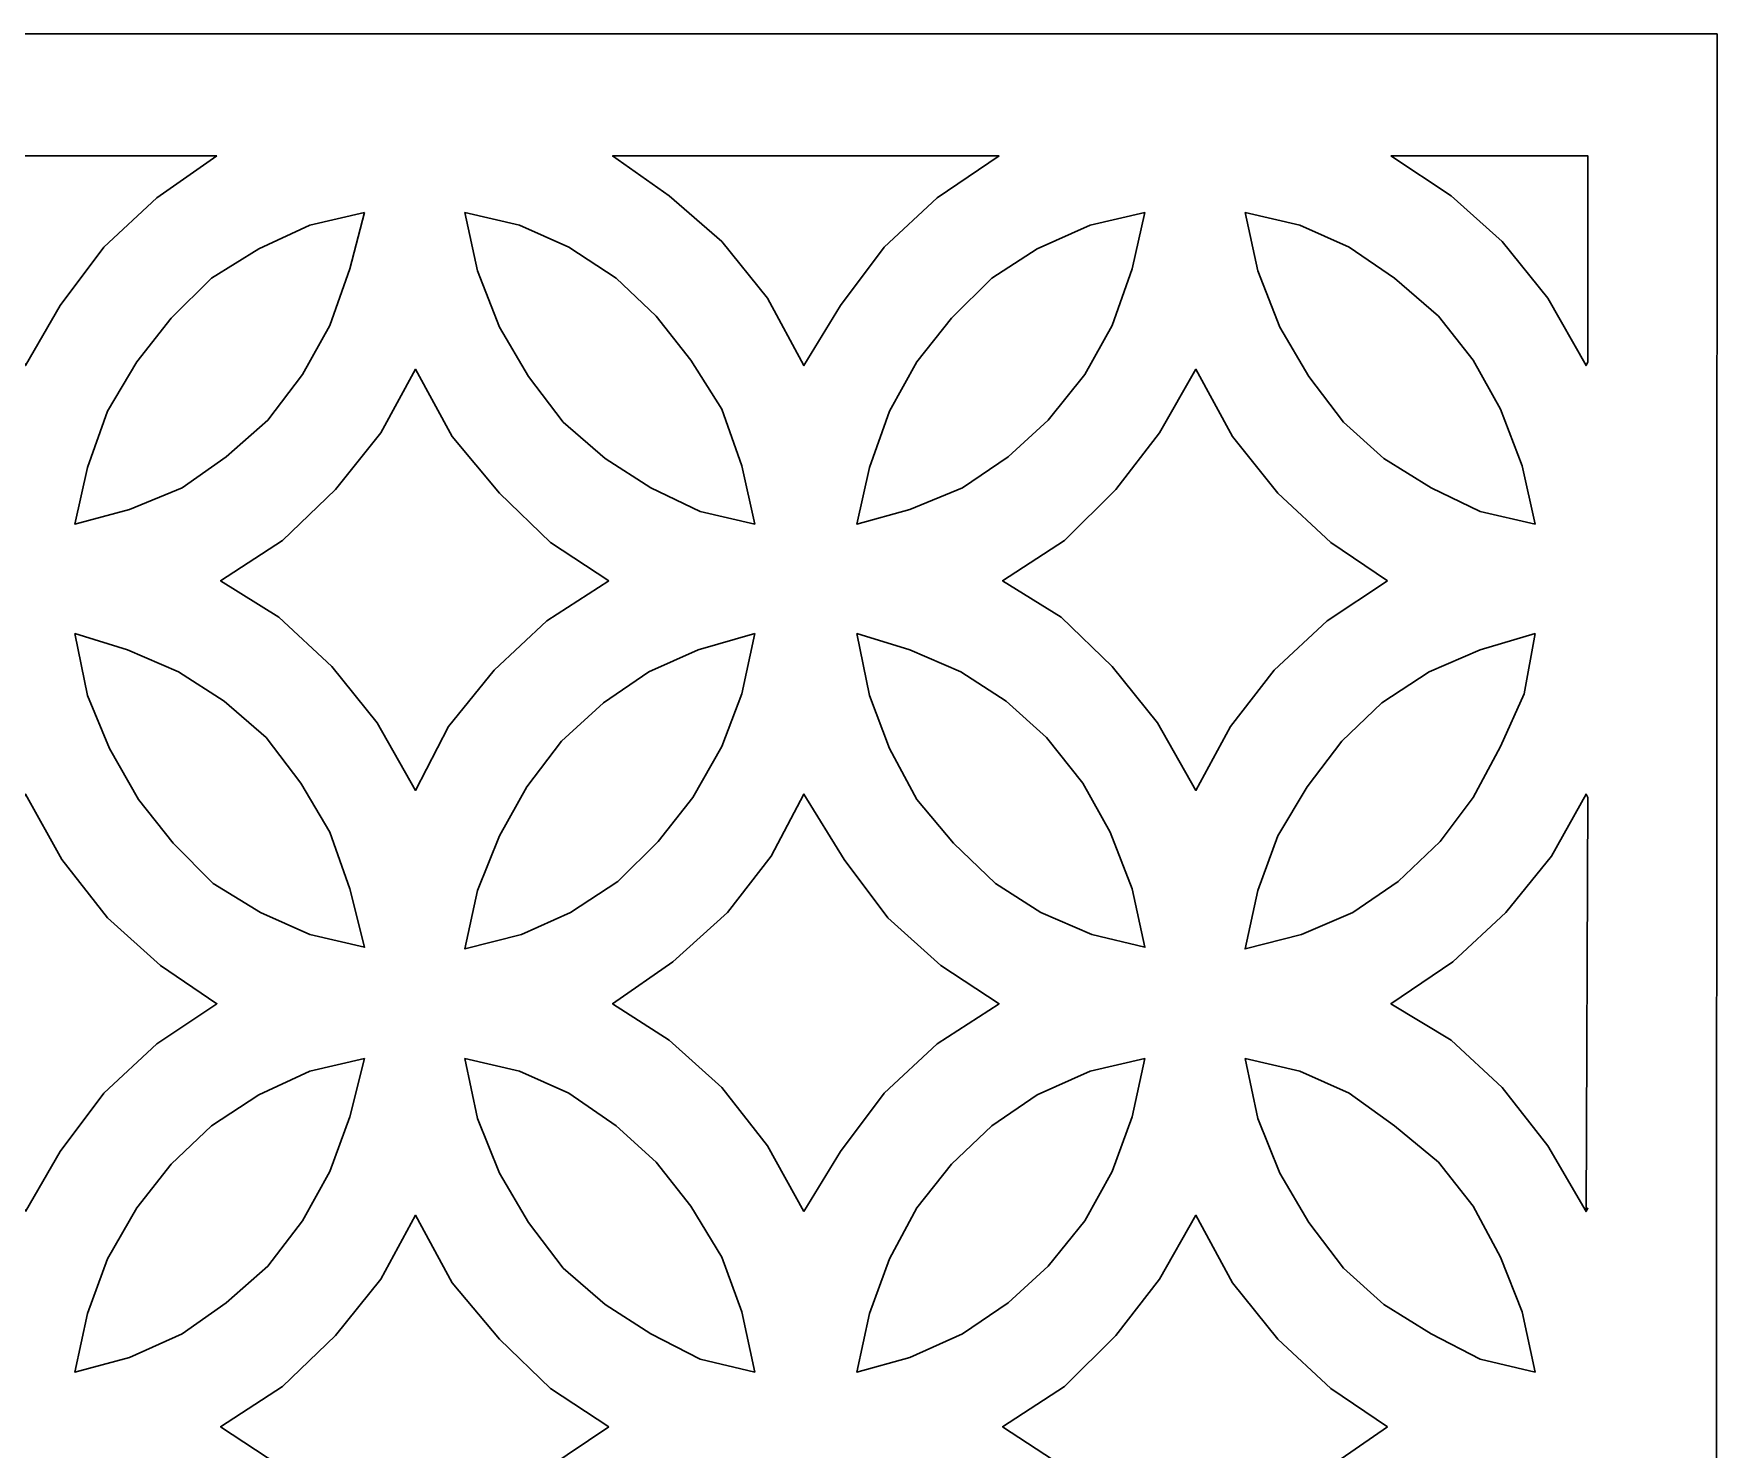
# Model space of a CAD drawing. Header units: centimetres. Extents: x -27 to -19.59, y -7.34 to -0.28.
# Drawn here: x -23.292 to -19.586, y -3.393 to -0.277 of the extents above; entities that cross this region are included whole.
import ezdxf

# ---------------------------------------------------------------- set-up
doc = ezdxf.new("R2010")
doc.units = ezdxf.units.CM
doc.header["$MEASUREMENT"] = 0
doc.layers.add('layer 1', color=7, linetype='Continuous')

msp = doc.modelspace()

# ---------------------------------------------------------------- linework, layer by layer
at = {"layer": 'layer 1', "color": 250, "lineweight": 30}
for points, knots in [([(-19.58969, -7.3408), (-19.58969, -7.3408), (-26.99913, -7.3408), (-26.99913, -7.3408), (-26.99913, -7.3408), (-26.99913, -7.3408), (-26.99913, -0.27655), (-26.99913, -0.27655), (-26.99913, -0.27655), (-26.99913, -0.27655), (-19.58568, -0.27655), (-19.58568, -0.27655)], [0, 0, 0, 0, 0.25, 0.25, 0.25, 0.25, 0.5, 0.5, 0.5, 0.5, 1, 1, 1, 1]), ([(-22.88902, -0.54547), (-22.88902, -0.54547), (-23.02147, -0.63779), (-23.02147, -0.63779), (-23.02147, -0.63779), (-23.02147, -0.63779), (-23.13787, -0.74616), (-23.13787, -0.74616), (-23.13787, -0.74616), (-23.13787, -0.74616), (-23.2342, -0.8746), (-23.2342, -0.8746), (-23.2342, -0.8746), (-23.2342, -0.8746), (-23.31046, -1.00706), (-23.31046, -1.00706), (-23.31046, -1.00706), (-23.31046, -1.00706), (-23.39475, -0.85855), (-23.39475, -0.85855), (-23.39475, -0.85855), (-23.39475, -0.85855), (-23.4951, -0.73412), (-23.4951, -0.73412), (-23.4951, -0.73412), (-23.4951, -0.73412), (-23.6115, -0.63378), (-23.6115, -0.63378), (-23.6115, -0.63378), (-23.6115, -0.63378), (-23.73592, -0.54547), (-23.73592, -0.54547), (-23.73592, -0.54547), (-23.73592, -0.54547), (-22.88902, -0.54547), (-22.88902, -0.54547)], [0, 0, 0, 0, 0.1, 0.1, 0.1, 0.1, 0.2, 0.2, 0.2, 0.2, 0.3, 0.3, 0.3, 0.3, 0.4, 0.4, 0.4, 0.4, 0.5, 0.5, 0.5, 0.5, 0.6, 0.6, 0.6, 0.6, 0.7, 0.7, 0.7, 0.7, 0.8, 0.8, 0.8, 0.8, 1, 1, 1, 1]), ([(-21.16711, -0.54547), (-21.16711, -0.54547), (-21.30358, -0.63779), (-21.30358, -0.63779), (-21.30358, -0.63779), (-21.30358, -0.63779), (-21.41998, -0.74616), (-21.41998, -0.74616), (-21.41998, -0.74616), (-21.41998, -0.74616), (-21.51631, -0.8746), (-21.51631, -0.8746), (-21.51631, -0.8746), (-21.51631, -0.8746), (-21.59658, -1.00706), (-21.59658, -1.00706), (-21.59658, -1.00706), (-21.59658, -1.00706), (-21.67686, -0.85855), (-21.67686, -0.85855), (-21.67686, -0.85855), (-21.67686, -0.85855), (-21.7772, -0.73412), (-21.7772, -0.73412), (-21.7772, -0.73412), (-21.7772, -0.73412), (-21.8936, -0.63378), (-21.8936, -0.63378), (-21.8936, -0.63378), (-21.8936, -0.63378), (-22.01803, -0.54547), (-22.01803, -0.54547), (-22.01803, -0.54547), (-22.01803, -0.54547), (-21.16711, -0.54547), (-21.16711, -0.54547)], [0, 0, 0, 0, 0.1, 0.1, 0.1, 0.1, 0.2, 0.2, 0.2, 0.2, 0.3, 0.3, 0.3, 0.3, 0.4, 0.4, 0.4, 0.4, 0.5, 0.5, 0.5, 0.5, 0.6, 0.6, 0.6, 0.6, 0.7, 0.7, 0.7, 0.7, 0.8, 0.8, 0.8, 0.8, 1, 1, 1, 1]), ([(-20.30414, -0.54547), (-20.30414, -0.54547), (-19.87066, -0.54547), (-19.87066, -0.54547), (-19.87066, -0.54547), (-19.87066, -0.54547), (-19.87066, -0.99903), (-19.87066, -0.99903), (-19.87066, -0.99903), (-19.87066, -0.99903), (-19.87467, -1.00706), (-19.87467, -1.00706), (-19.87467, -1.00706), (-19.87467, -1.00706), (-19.95896, -0.85855), (-19.95896, -0.85855), (-19.95896, -0.85855), (-19.95896, -0.85855), (-20.05931, -0.73412), (-20.05931, -0.73412), (-20.05931, -0.73412), (-20.05931, -0.73412), (-20.17169, -0.63378), (-20.17169, -0.63378), (-20.17169, -0.63378), (-20.17169, -0.63378), (-20.30414, -0.54547), (-20.30414, -0.54547)], [0, 0, 0, 0, 0.125, 0.125, 0.125, 0.125, 0.25, 0.25, 0.25, 0.25, 0.375, 0.375, 0.375, 0.375, 0.5, 0.5, 0.5, 0.5, 0.625, 0.625, 0.625, 0.625, 0.75, 0.75, 0.75, 0.75, 1, 1, 1, 1]), ([(-22.5639, -0.6699), (-22.5639, -0.6699), (-22.68432, -0.698), (-22.68432, -0.698), (-22.68432, -0.698), (-22.68432, -0.698), (-22.7967, -0.75018), (-22.7967, -0.75018), (-22.7967, -0.75018), (-22.7967, -0.75018), (-22.90106, -0.8144), (-22.90106, -0.8144), (-22.90106, -0.8144), (-22.90106, -0.8144), (-22.98936, -0.9027), (-22.98936, -0.9027), (-22.98936, -0.9027), (-22.98936, -0.9027), (-23.06563, -0.99903), (-23.06563, -0.99903), (-23.06563, -0.99903), (-23.06563, -0.99903), (-23.12984, -1.1074), (-23.12984, -1.1074), (-23.12984, -1.1074), (-23.12984, -1.1074), (-23.174, -1.23183), (-23.174, -1.23183), (-23.174, -1.23183), (-23.174, -1.23183), (-23.20209, -1.35626), (-23.20209, -1.35626), (-23.20209, -1.35626), (-23.20209, -1.35626), (-23.08168, -1.32415), (-23.08168, -1.32415), (-23.08168, -1.32415), (-23.08168, -1.32415), (-22.96528, -1.27598), (-22.96528, -1.27598), (-22.96528, -1.27598), (-22.96528, -1.27598), (-22.86895, -1.20775), (-22.86895, -1.20775), (-22.86895, -1.20775), (-22.86895, -1.20775), (-22.77663, -1.12747), (-22.77663, -1.12747), (-22.77663, -1.12747), (-22.77663, -1.12747), (-22.70037, -1.02713), (-22.70037, -1.02713), (-22.70037, -1.02713), (-22.70037, -1.02713), (-22.64016, -0.91876), (-22.64016, -0.91876), (-22.64016, -0.91876), (-22.64016, -0.91876), (-22.59601, -0.79433), (-22.59601, -0.79433), (-22.59601, -0.79433), (-22.59601, -0.79433), (-22.5639, -0.6699), (-22.5639, -0.6699)], [0, 0, 0, 0, 0.0588235, 0.0588235, 0.0588235, 0.0588235, 0.1176471, 0.1176471, 0.1176471, 0.1176471, 0.1764706, 0.1764706, 0.1764706, 0.1764706, 0.2352941, 0.2352941, 0.2352941, 0.2352941, 0.2941176, 0.2941176, 0.2941176, 0.2941176, 0.3529412, 0.3529412, 0.3529412, 0.3529412, 0.4117647, 0.4117647, 0.4117647, 0.4117647, 0.4705882, 0.4705882, 0.4705882, 0.4705882, 0.5294118, 0.5294118, 0.5294118, 0.5294118, 0.5882353, 0.5882353, 0.5882353, 0.5882353, 0.6470588, 0.6470588, 0.6470588, 0.6470588, 0.7058824, 0.7058824, 0.7058824, 0.7058824, 0.7647059, 0.7647059, 0.7647059, 0.7647059, 0.8235294, 0.8235294, 0.8235294, 0.8235294, 0.8823529, 0.8823529, 0.8823529, 0.8823529, 1, 1, 1, 1]), ([(-22.34315, -0.6699), (-22.34315, -0.6699), (-22.31505, -0.79834), (-22.31505, -0.79834), (-22.31505, -0.79834), (-22.31505, -0.79834), (-22.26688, -0.92277), (-22.26688, -0.92277), (-22.26688, -0.92277), (-22.26688, -0.92277), (-22.20266, -1.03114), (-22.20266, -1.03114), (-22.20266, -1.03114), (-22.20266, -1.03114), (-22.1264, -1.13149), (-22.1264, -1.13149), (-22.1264, -1.13149), (-22.1264, -1.13149), (-22.03408, -1.21176), (-22.03408, -1.21176), (-22.03408, -1.21176), (-22.03408, -1.21176), (-21.93374, -1.27598), (-21.93374, -1.27598), (-21.93374, -1.27598), (-21.93374, -1.27598), (-21.82537, -1.32816), (-21.82537, -1.32816), (-21.82537, -1.32816), (-21.82537, -1.32816), (-21.70495, -1.35626), (-21.70495, -1.35626), (-21.70495, -1.35626), (-21.70495, -1.35626), (-21.73305, -1.22782), (-21.73305, -1.22782), (-21.73305, -1.22782), (-21.73305, -1.22782), (-21.7772, -1.10339), (-21.7772, -1.10339), (-21.7772, -1.10339), (-21.7772, -1.10339), (-21.84544, -0.99502), (-21.84544, -0.99502), (-21.84544, -0.99502), (-21.84544, -0.99502), (-21.9217, -0.89869), (-21.9217, -0.89869), (-21.9217, -0.89869), (-21.9217, -0.89869), (-22.01, -0.8144), (-22.01, -0.8144), (-22.01, -0.8144), (-22.01, -0.8144), (-22.11436, -0.74616), (-22.11436, -0.74616), (-22.11436, -0.74616), (-22.11436, -0.74616), (-22.22273, -0.698), (-22.22273, -0.698), (-22.22273, -0.698), (-22.22273, -0.698), (-22.34315, -0.6699), (-22.34315, -0.6699)], [0, 0, 0, 0, 0.0588235, 0.0588235, 0.0588235, 0.0588235, 0.1176471, 0.1176471, 0.1176471, 0.1176471, 0.1764706, 0.1764706, 0.1764706, 0.1764706, 0.2352941, 0.2352941, 0.2352941, 0.2352941, 0.2941176, 0.2941176, 0.2941176, 0.2941176, 0.3529412, 0.3529412, 0.3529412, 0.3529412, 0.4117647, 0.4117647, 0.4117647, 0.4117647, 0.4705882, 0.4705882, 0.4705882, 0.4705882, 0.5294118, 0.5294118, 0.5294118, 0.5294118, 0.5882353, 0.5882353, 0.5882353, 0.5882353, 0.6470588, 0.6470588, 0.6470588, 0.6470588, 0.7058824, 0.7058824, 0.7058824, 0.7058824, 0.7647059, 0.7647059, 0.7647059, 0.7647059, 0.8235294, 0.8235294, 0.8235294, 0.8235294, 0.8823529, 0.8823529, 0.8823529, 0.8823529, 1, 1, 1, 1]), ([(-20.846, -0.6699), (-20.846, -0.6699), (-20.96642, -0.698), (-20.96642, -0.698), (-20.96642, -0.698), (-20.96642, -0.698), (-21.08282, -0.75018), (-21.08282, -0.75018), (-21.08282, -0.75018), (-21.08282, -0.75018), (-21.18316, -0.8144), (-21.18316, -0.8144), (-21.18316, -0.8144), (-21.18316, -0.8144), (-21.27147, -0.9027), (-21.27147, -0.9027), (-21.27147, -0.9027), (-21.27147, -0.9027), (-21.34773, -0.99903), (-21.34773, -0.99903), (-21.34773, -0.99903), (-21.34773, -0.99903), (-21.40793, -1.1074), (-21.40793, -1.1074), (-21.40793, -1.1074), (-21.40793, -1.1074), (-21.45209, -1.23183), (-21.45209, -1.23183), (-21.45209, -1.23183), (-21.45209, -1.23183), (-21.48018, -1.35626), (-21.48018, -1.35626), (-21.48018, -1.35626), (-21.48018, -1.35626), (-21.36378, -1.32415), (-21.36378, -1.32415), (-21.36378, -1.32415), (-21.36378, -1.32415), (-21.24737, -1.27598), (-21.24737, -1.27598), (-21.24737, -1.27598), (-21.24737, -1.27598), (-21.14704, -1.20775), (-21.14704, -1.20775), (-21.14704, -1.20775), (-21.14704, -1.20775), (-21.05874, -1.12747), (-21.05874, -1.12747), (-21.05874, -1.12747), (-21.05874, -1.12747), (-20.97846, -1.02713), (-20.97846, -1.02713), (-20.97846, -1.02713), (-20.97846, -1.02713), (-20.91825, -0.91876), (-20.91825, -0.91876), (-20.91825, -0.91876), (-20.91825, -0.91876), (-20.8741, -0.79433), (-20.8741, -0.79433), (-20.8741, -0.79433), (-20.8741, -0.79433), (-20.846, -0.6699), (-20.846, -0.6699)], [0, 0, 0, 0, 0.0588235, 0.0588235, 0.0588235, 0.0588235, 0.1176471, 0.1176471, 0.1176471, 0.1176471, 0.1764706, 0.1764706, 0.1764706, 0.1764706, 0.2352941, 0.2352941, 0.2352941, 0.2352941, 0.2941176, 0.2941176, 0.2941176, 0.2941176, 0.3529412, 0.3529412, 0.3529412, 0.3529412, 0.4117647, 0.4117647, 0.4117647, 0.4117647, 0.4705882, 0.4705882, 0.4705882, 0.4705882, 0.5294118, 0.5294118, 0.5294118, 0.5294118, 0.5882353, 0.5882353, 0.5882353, 0.5882353, 0.6470588, 0.6470588, 0.6470588, 0.6470588, 0.7058824, 0.7058824, 0.7058824, 0.7058824, 0.7647059, 0.7647059, 0.7647059, 0.7647059, 0.8235294, 0.8235294, 0.8235294, 0.8235294, 0.8823529, 0.8823529, 0.8823529, 0.8823529, 1, 1, 1, 1]), ([(-20.62525, -0.6699), (-20.62525, -0.6699), (-20.59715, -0.79834), (-20.59715, -0.79834), (-20.59715, -0.79834), (-20.59715, -0.79834), (-20.54899, -0.92277), (-20.54899, -0.92277), (-20.54899, -0.92277), (-20.54899, -0.92277), (-20.48476, -1.03114), (-20.48476, -1.03114), (-20.48476, -1.03114), (-20.48476, -1.03114), (-20.4085, -1.13149), (-20.4085, -1.13149), (-20.4085, -1.13149), (-20.4085, -1.13149), (-20.3202, -1.21176), (-20.3202, -1.21176), (-20.3202, -1.21176), (-20.3202, -1.21176), (-20.21583, -1.27598), (-20.21583, -1.27598), (-20.21583, -1.27598), (-20.21583, -1.27598), (-20.10747, -1.32816), (-20.10747, -1.32816), (-20.10747, -1.32816), (-20.10747, -1.32816), (-19.98706, -1.35626), (-19.98706, -1.35626), (-19.98706, -1.35626), (-19.98706, -1.35626), (-20.01515, -1.22782), (-20.01515, -1.22782), (-20.01515, -1.22782), (-20.01515, -1.22782), (-20.06332, -1.10339), (-20.06332, -1.10339), (-20.06332, -1.10339), (-20.06332, -1.10339), (-20.12353, -0.99502), (-20.12353, -0.99502), (-20.12353, -0.99502), (-20.12353, -0.99502), (-20.19979, -0.89869), (-20.19979, -0.89869), (-20.19979, -0.89869), (-20.19979, -0.89869), (-20.29612, -0.8144), (-20.29612, -0.8144), (-20.29612, -0.8144), (-20.29612, -0.8144), (-20.39646, -0.74616), (-20.39646, -0.74616), (-20.39646, -0.74616), (-20.39646, -0.74616), (-20.50483, -0.698), (-20.50483, -0.698), (-20.50483, -0.698), (-20.50483, -0.698), (-20.62525, -0.6699), (-20.62525, -0.6699)], [0, 0, 0, 0, 0.0588235, 0.0588235, 0.0588235, 0.0588235, 0.1176471, 0.1176471, 0.1176471, 0.1176471, 0.1764706, 0.1764706, 0.1764706, 0.1764706, 0.2352941, 0.2352941, 0.2352941, 0.2352941, 0.2941176, 0.2941176, 0.2941176, 0.2941176, 0.3529412, 0.3529412, 0.3529412, 0.3529412, 0.4117647, 0.4117647, 0.4117647, 0.4117647, 0.4705882, 0.4705882, 0.4705882, 0.4705882, 0.5294118, 0.5294118, 0.5294118, 0.5294118, 0.5882353, 0.5882353, 0.5882353, 0.5882353, 0.6470588, 0.6470588, 0.6470588, 0.6470588, 0.7058824, 0.7058824, 0.7058824, 0.7058824, 0.7647059, 0.7647059, 0.7647059, 0.7647059, 0.8235294, 0.8235294, 0.8235294, 0.8235294, 0.8823529, 0.8823529, 0.8823529, 0.8823529, 1, 1, 1, 1]), ([(-22.02606, -1.48068), (-22.02606, -1.48068), (-22.16253, -1.56899), (-22.16253, -1.56899), (-22.16253, -1.56899), (-22.16253, -1.56899), (-22.27892, -1.67736), (-22.27892, -1.67736), (-22.27892, -1.67736), (-22.27892, -1.67736), (-22.37927, -1.80179), (-22.37927, -1.80179), (-22.37927, -1.80179), (-22.37927, -1.80179), (-22.45152, -1.94227), (-22.45152, -1.94227), (-22.45152, -1.94227), (-22.45152, -1.94227), (-22.53581, -1.79376), (-22.53581, -1.79376), (-22.53581, -1.79376), (-22.53581, -1.79376), (-22.63615, -1.66933), (-22.63615, -1.66933), (-22.63615, -1.66933), (-22.63615, -1.66933), (-22.75255, -1.56096), (-22.75255, -1.56096), (-22.75255, -1.56096), (-22.75255, -1.56096), (-22.88099, -1.48068), (-22.88099, -1.48068), (-22.88099, -1.48068), (-22.88099, -1.48068), (-22.74452, -1.39238), (-22.74452, -1.39238), (-22.74452, -1.39238), (-22.74452, -1.39238), (-22.62812, -1.28), (-22.62812, -1.28), (-22.62812, -1.28), (-22.62812, -1.28), (-22.52778, -1.15557), (-22.52778, -1.15557), (-22.52778, -1.15557), (-22.52778, -1.15557), (-22.45152, -1.01509), (-22.45152, -1.01509), (-22.45152, -1.01509), (-22.45152, -1.01509), (-22.37124, -1.1636), (-22.37124, -1.1636), (-22.37124, -1.1636), (-22.37124, -1.1636), (-22.26688, -1.28802), (-22.26688, -1.28802), (-22.26688, -1.28802), (-22.26688, -1.28802), (-22.1545, -1.3964), (-22.1545, -1.3964), (-22.1545, -1.3964), (-22.1545, -1.3964), (-22.02606, -1.48068), (-22.02606, -1.48068)], [0, 0, 0, 0, 0.0588235, 0.0588235, 0.0588235, 0.0588235, 0.1176471, 0.1176471, 0.1176471, 0.1176471, 0.1764706, 0.1764706, 0.1764706, 0.1764706, 0.2352941, 0.2352941, 0.2352941, 0.2352941, 0.2941176, 0.2941176, 0.2941176, 0.2941176, 0.3529412, 0.3529412, 0.3529412, 0.3529412, 0.4117647, 0.4117647, 0.4117647, 0.4117647, 0.4705882, 0.4705882, 0.4705882, 0.4705882, 0.5294118, 0.5294118, 0.5294118, 0.5294118, 0.5882353, 0.5882353, 0.5882353, 0.5882353, 0.6470588, 0.6470588, 0.6470588, 0.6470588, 0.7058824, 0.7058824, 0.7058824, 0.7058824, 0.7647059, 0.7647059, 0.7647059, 0.7647059, 0.8235294, 0.8235294, 0.8235294, 0.8235294, 0.8823529, 0.8823529, 0.8823529, 0.8823529, 1, 1, 1, 1]), ([(-20.31217, -1.48068), (-20.31217, -1.48068), (-20.44463, -1.56899), (-20.44463, -1.56899), (-20.44463, -1.56899), (-20.44463, -1.56899), (-20.56103, -1.67736), (-20.56103, -1.67736), (-20.56103, -1.67736), (-20.56103, -1.67736), (-20.65736, -1.80179), (-20.65736, -1.80179), (-20.65736, -1.80179), (-20.65736, -1.80179), (-20.7336, -1.94227), (-20.7336, -1.94227), (-20.7336, -1.94227), (-20.7336, -1.94227), (-20.81791, -1.79376), (-20.81791, -1.79376), (-20.81791, -1.79376), (-20.81791, -1.79376), (-20.91825, -1.66933), (-20.91825, -1.66933), (-20.91825, -1.66933), (-20.91825, -1.66933), (-21.03064, -1.56096), (-21.03064, -1.56096), (-21.03064, -1.56096), (-21.03064, -1.56096), (-21.15908, -1.48068), (-21.15908, -1.48068), (-21.15908, -1.48068), (-21.15908, -1.48068), (-21.02261, -1.39238), (-21.02261, -1.39238), (-21.02261, -1.39238), (-21.02261, -1.39238), (-20.91023, -1.28), (-20.91023, -1.28), (-20.91023, -1.28), (-20.91023, -1.28), (-20.8139, -1.15557), (-20.8139, -1.15557), (-20.8139, -1.15557), (-20.8139, -1.15557), (-20.7336, -1.01509), (-20.7336, -1.01509), (-20.7336, -1.01509), (-20.7336, -1.01509), (-20.65334, -1.1636), (-20.65334, -1.1636), (-20.65334, -1.1636), (-20.65334, -1.1636), (-20.553, -1.28802), (-20.553, -1.28802), (-20.553, -1.28802), (-20.553, -1.28802), (-20.4366, -1.3964), (-20.4366, -1.3964), (-20.4366, -1.3964), (-20.4366, -1.3964), (-20.31217, -1.48068), (-20.31217, -1.48068)], [0, 0, 0, 0, 0.0588235, 0.0588235, 0.0588235, 0.0588235, 0.1176471, 0.1176471, 0.1176471, 0.1176471, 0.1764706, 0.1764706, 0.1764706, 0.1764706, 0.2352941, 0.2352941, 0.2352941, 0.2352941, 0.2941176, 0.2941176, 0.2941176, 0.2941176, 0.3529412, 0.3529412, 0.3529412, 0.3529412, 0.4117647, 0.4117647, 0.4117647, 0.4117647, 0.4705882, 0.4705882, 0.4705882, 0.4705882, 0.5294118, 0.5294118, 0.5294118, 0.5294118, 0.5882353, 0.5882353, 0.5882353, 0.5882353, 0.6470588, 0.6470588, 0.6470588, 0.6470588, 0.7058824, 0.7058824, 0.7058824, 0.7058824, 0.7647059, 0.7647059, 0.7647059, 0.7647059, 0.8235294, 0.8235294, 0.8235294, 0.8235294, 0.8823529, 0.8823529, 0.8823529, 0.8823529, 1, 1, 1, 1]), ([(-23.20209, -1.59708), (-23.20209, -1.59708), (-23.174, -1.73355), (-23.174, -1.73355), (-23.174, -1.73355), (-23.174, -1.73355), (-23.12583, -1.84995), (-23.12583, -1.84995), (-23.12583, -1.84995), (-23.12583, -1.84995), (-23.06161, -1.96234), (-23.06161, -1.96234), (-23.06161, -1.96234), (-23.06161, -1.96234), (-22.98535, -2.05867), (-22.98535, -2.05867), (-22.98535, -2.05867), (-22.98535, -2.05867), (-22.89705, -2.14697), (-22.89705, -2.14697), (-22.89705, -2.14697), (-22.89705, -2.14697), (-22.79269, -2.21119), (-22.79269, -2.21119), (-22.79269, -2.21119), (-22.79269, -2.21119), (-22.68432, -2.25936), (-22.68432, -2.25936), (-22.68432, -2.25936), (-22.68432, -2.25936), (-22.5639, -2.28745), (-22.5639, -2.28745), (-22.5639, -2.28745), (-22.5639, -2.28745), (-22.59601, -2.15901), (-22.59601, -2.15901), (-22.59601, -2.15901), (-22.59601, -2.15901), (-22.64016, -2.03459), (-22.64016, -2.03459), (-22.64016, -2.03459), (-22.64016, -2.03459), (-22.70439, -1.92621), (-22.70439, -1.92621), (-22.70439, -1.92621), (-22.70439, -1.92621), (-22.78065, -1.82587), (-22.78065, -1.82587), (-22.78065, -1.82587), (-22.78065, -1.82587), (-22.87296, -1.74559), (-22.87296, -1.74559), (-22.87296, -1.74559), (-22.87296, -1.74559), (-22.97331, -1.68138), (-22.97331, -1.68138), (-22.97331, -1.68138), (-22.97331, -1.68138), (-23.08569, -1.63321), (-23.08569, -1.63321), (-23.08569, -1.63321), (-23.08569, -1.63321), (-23.20209, -1.59708), (-23.20209, -1.59708)], [0, 0, 0, 0, 0.0588235, 0.0588235, 0.0588235, 0.0588235, 0.1176471, 0.1176471, 0.1176471, 0.1176471, 0.1764706, 0.1764706, 0.1764706, 0.1764706, 0.2352941, 0.2352941, 0.2352941, 0.2352941, 0.2941176, 0.2941176, 0.2941176, 0.2941176, 0.3529412, 0.3529412, 0.3529412, 0.3529412, 0.4117647, 0.4117647, 0.4117647, 0.4117647, 0.4705882, 0.4705882, 0.4705882, 0.4705882, 0.5294118, 0.5294118, 0.5294118, 0.5294118, 0.5882353, 0.5882353, 0.5882353, 0.5882353, 0.6470588, 0.6470588, 0.6470588, 0.6470588, 0.7058824, 0.7058824, 0.7058824, 0.7058824, 0.7647059, 0.7647059, 0.7647059, 0.7647059, 0.8235294, 0.8235294, 0.8235294, 0.8235294, 0.8823529, 0.8823529, 0.8823529, 0.8823529, 1, 1, 1, 1]), ([(-21.70495, -1.59708), (-21.70495, -1.59708), (-21.82938, -1.63321), (-21.82938, -1.63321), (-21.82938, -1.63321), (-21.82938, -1.63321), (-21.93775, -1.68138), (-21.93775, -1.68138), (-21.93775, -1.68138), (-21.93775, -1.68138), (-22.0381, -1.74961), (-22.0381, -1.74961), (-22.0381, -1.74961), (-22.0381, -1.74961), (-22.13042, -1.8339), (-22.13042, -1.8339), (-22.13042, -1.8339), (-22.13042, -1.8339), (-22.20668, -1.93424), (-22.20668, -1.93424), (-22.20668, -1.93424), (-22.20668, -1.93424), (-22.26688, -2.04261), (-22.26688, -2.04261), (-22.26688, -2.04261), (-22.26688, -2.04261), (-22.31505, -2.16303), (-22.31505, -2.16303), (-22.31505, -2.16303), (-22.31505, -2.16303), (-22.34315, -2.29147), (-22.34315, -2.29147), (-22.34315, -2.29147), (-22.34315, -2.29147), (-22.21872, -2.25936), (-22.21872, -2.25936), (-22.21872, -2.25936), (-22.21872, -2.25936), (-22.11035, -2.21119), (-22.11035, -2.21119), (-22.11035, -2.21119), (-22.11035, -2.21119), (-22.00599, -2.14296), (-22.00599, -2.14296), (-22.00599, -2.14296), (-22.00599, -2.14296), (-21.91768, -2.05466), (-21.91768, -2.05466), (-21.91768, -2.05466), (-21.91768, -2.05466), (-21.84142, -1.95832), (-21.84142, -1.95832), (-21.84142, -1.95832), (-21.84142, -1.95832), (-21.7772, -1.84594), (-21.7772, -1.84594), (-21.7772, -1.84594), (-21.7772, -1.84594), (-21.73305, -1.72954), (-21.73305, -1.72954), (-21.73305, -1.72954), (-21.73305, -1.72954), (-21.70495, -1.59708), (-21.70495, -1.59708)], [0, 0, 0, 0, 0.0588235, 0.0588235, 0.0588235, 0.0588235, 0.1176471, 0.1176471, 0.1176471, 0.1176471, 0.1764706, 0.1764706, 0.1764706, 0.1764706, 0.2352941, 0.2352941, 0.2352941, 0.2352941, 0.2941176, 0.2941176, 0.2941176, 0.2941176, 0.3529412, 0.3529412, 0.3529412, 0.3529412, 0.4117647, 0.4117647, 0.4117647, 0.4117647, 0.4705882, 0.4705882, 0.4705882, 0.4705882, 0.5294118, 0.5294118, 0.5294118, 0.5294118, 0.5882353, 0.5882353, 0.5882353, 0.5882353, 0.6470588, 0.6470588, 0.6470588, 0.6470588, 0.7058824, 0.7058824, 0.7058824, 0.7058824, 0.7647059, 0.7647059, 0.7647059, 0.7647059, 0.8235294, 0.8235294, 0.8235294, 0.8235294, 0.8823529, 0.8823529, 0.8823529, 0.8823529, 1, 1, 1, 1]), ([(-21.48018, -1.59708), (-21.48018, -1.59708), (-21.45209, -1.73355), (-21.45209, -1.73355), (-21.45209, -1.73355), (-21.45209, -1.73355), (-21.40793, -1.84995), (-21.40793, -1.84995), (-21.40793, -1.84995), (-21.40793, -1.84995), (-21.34773, -1.96234), (-21.34773, -1.96234), (-21.34773, -1.96234), (-21.34773, -1.96234), (-21.26745, -2.05867), (-21.26745, -2.05867), (-21.26745, -2.05867), (-21.26745, -2.05867), (-21.17514, -2.14697), (-21.17514, -2.14697), (-21.17514, -2.14697), (-21.17514, -2.14697), (-21.07479, -2.21119), (-21.07479, -2.21119), (-21.07479, -2.21119), (-21.07479, -2.21119), (-20.96241, -2.25936), (-20.96241, -2.25936), (-20.96241, -2.25936), (-20.96241, -2.25936), (-20.846, -2.28745), (-20.846, -2.28745), (-20.846, -2.28745), (-20.846, -2.28745), (-20.8741, -2.15901), (-20.8741, -2.15901), (-20.8741, -2.15901), (-20.8741, -2.15901), (-20.92227, -2.03459), (-20.92227, -2.03459), (-20.92227, -2.03459), (-20.92227, -2.03459), (-20.98247, -1.92621), (-20.98247, -1.92621), (-20.98247, -1.92621), (-20.98247, -1.92621), (-21.06275, -1.82587), (-21.06275, -1.82587), (-21.06275, -1.82587), (-21.06275, -1.82587), (-21.15105, -1.74559), (-21.15105, -1.74559), (-21.15105, -1.74559), (-21.15105, -1.74559), (-21.25138, -1.68138), (-21.25138, -1.68138), (-21.25138, -1.68138), (-21.25138, -1.68138), (-21.36378, -1.63321), (-21.36378, -1.63321), (-21.36378, -1.63321), (-21.36378, -1.63321), (-21.48018, -1.59708), (-21.48018, -1.59708)], [0, 0, 0, 0, 0.0588235, 0.0588235, 0.0588235, 0.0588235, 0.1176471, 0.1176471, 0.1176471, 0.1176471, 0.1764706, 0.1764706, 0.1764706, 0.1764706, 0.2352941, 0.2352941, 0.2352941, 0.2352941, 0.2941176, 0.2941176, 0.2941176, 0.2941176, 0.3529412, 0.3529412, 0.3529412, 0.3529412, 0.4117647, 0.4117647, 0.4117647, 0.4117647, 0.4705882, 0.4705882, 0.4705882, 0.4705882, 0.5294118, 0.5294118, 0.5294118, 0.5294118, 0.5882353, 0.5882353, 0.5882353, 0.5882353, 0.6470588, 0.6470588, 0.6470588, 0.6470588, 0.7058824, 0.7058824, 0.7058824, 0.7058824, 0.7647059, 0.7647059, 0.7647059, 0.7647059, 0.8235294, 0.8235294, 0.8235294, 0.8235294, 0.8823529, 0.8823529, 0.8823529, 0.8823529, 1, 1, 1, 1]), ([(-19.98706, -1.59708), (-19.98706, -1.59708), (-20.10747, -1.63321), (-20.10747, -1.63321), (-20.10747, -1.63321), (-20.10747, -1.63321), (-20.21984, -1.68138), (-20.21984, -1.68138), (-20.21984, -1.68138), (-20.21984, -1.68138), (-20.32421, -1.74961), (-20.32421, -1.74961), (-20.32421, -1.74961), (-20.32421, -1.74961), (-20.41252, -1.8339), (-20.41252, -1.8339), (-20.41252, -1.8339), (-20.41252, -1.8339), (-20.48878, -1.93424), (-20.48878, -1.93424), (-20.48878, -1.93424), (-20.48878, -1.93424), (-20.553, -2.04261), (-20.553, -2.04261), (-20.553, -2.04261), (-20.553, -2.04261), (-20.59715, -2.16303), (-20.59715, -2.16303), (-20.59715, -2.16303), (-20.59715, -2.16303), (-20.62525, -2.29147), (-20.62525, -2.29147), (-20.62525, -2.29147), (-20.62525, -2.29147), (-20.50082, -2.25936), (-20.50082, -2.25936), (-20.50082, -2.25936), (-20.50082, -2.25936), (-20.38844, -2.21119), (-20.38844, -2.21119), (-20.38844, -2.21119), (-20.38844, -2.21119), (-20.28809, -2.14296), (-20.28809, -2.14296), (-20.28809, -2.14296), (-20.28809, -2.14296), (-20.19577, -2.05466), (-20.19577, -2.05466), (-20.19577, -2.05466), (-20.19577, -2.05466), (-20.12353, -1.95832), (-20.12353, -1.95832), (-20.12353, -1.95832), (-20.12353, -1.95832), (-20.06332, -1.84594), (-20.06332, -1.84594), (-20.06332, -1.84594), (-20.06332, -1.84594), (-20.01114, -1.72954), (-20.01114, -1.72954), (-20.01114, -1.72954), (-20.01114, -1.72954), (-19.98706, -1.59708), (-19.98706, -1.59708)], [0, 0, 0, 0, 0.0588235, 0.0588235, 0.0588235, 0.0588235, 0.1176471, 0.1176471, 0.1176471, 0.1176471, 0.1764706, 0.1764706, 0.1764706, 0.1764706, 0.2352941, 0.2352941, 0.2352941, 0.2352941, 0.2941176, 0.2941176, 0.2941176, 0.2941176, 0.3529412, 0.3529412, 0.3529412, 0.3529412, 0.4117647, 0.4117647, 0.4117647, 0.4117647, 0.4705882, 0.4705882, 0.4705882, 0.4705882, 0.5294118, 0.5294118, 0.5294118, 0.5294118, 0.5882353, 0.5882353, 0.5882353, 0.5882353, 0.6470588, 0.6470588, 0.6470588, 0.6470588, 0.7058824, 0.7058824, 0.7058824, 0.7058824, 0.7647059, 0.7647059, 0.7647059, 0.7647059, 0.8235294, 0.8235294, 0.8235294, 0.8235294, 0.8823529, 0.8823529, 0.8823529, 0.8823529, 1, 1, 1, 1]), ([(-23.31046, -2.86945), (-23.31046, -2.86945), (-23.39475, -2.72495), (-23.39475, -2.72495), (-23.39475, -2.72495), (-23.39475, -2.72495), (-23.4951, -2.59652), (-23.4951, -2.59652), (-23.4951, -2.59652), (-23.4951, -2.59652), (-23.6115, -2.49216), (-23.6115, -2.49216), (-23.6115, -2.49216), (-23.6115, -2.49216), (-23.73592, -2.41188), (-23.73592, -2.41188), (-23.73592, -2.41188), (-23.73592, -2.41188), (-23.60347, -2.31956), (-23.60347, -2.31956), (-23.60347, -2.31956), (-23.60347, -2.31956), (-23.48707, -2.21119), (-23.48707, -2.21119), (-23.48707, -2.21119), (-23.48707, -2.21119), (-23.39074, -2.08677), (-23.39074, -2.08677), (-23.39074, -2.08677), (-23.39074, -2.08677), (-23.31046, -1.9503), (-23.31046, -1.9503), (-23.31046, -1.9503), (-23.31046, -1.9503), (-23.23019, -2.09479), (-23.23019, -2.09479), (-23.23019, -2.09479), (-23.23019, -2.09479), (-23.12984, -2.22323), (-23.12984, -2.22323), (-23.12984, -2.22323), (-23.12984, -2.22323), (-23.01344, -2.32759), (-23.01344, -2.32759), (-23.01344, -2.32759), (-23.01344, -2.32759), (-22.88902, -2.41188), (-22.88902, -2.41188), (-22.88902, -2.41188), (-22.88902, -2.41188), (-23.02147, -2.50018), (-23.02147, -2.50018), (-23.02147, -2.50018), (-23.02147, -2.50018), (-23.13787, -2.60856), (-23.13787, -2.60856), (-23.13787, -2.60856), (-23.13787, -2.60856), (-23.2342, -2.737), (-23.2342, -2.737), (-23.2342, -2.737), (-23.2342, -2.737), (-23.31046, -2.86945), (-23.31046, -2.86945)], [0, 0, 0, 0, 0.0588235, 0.0588235, 0.0588235, 0.0588235, 0.1176471, 0.1176471, 0.1176471, 0.1176471, 0.1764706, 0.1764706, 0.1764706, 0.1764706, 0.2352941, 0.2352941, 0.2352941, 0.2352941, 0.2941176, 0.2941176, 0.2941176, 0.2941176, 0.3529412, 0.3529412, 0.3529412, 0.3529412, 0.4117647, 0.4117647, 0.4117647, 0.4117647, 0.4705882, 0.4705882, 0.4705882, 0.4705882, 0.5294118, 0.5294118, 0.5294118, 0.5294118, 0.5882353, 0.5882353, 0.5882353, 0.5882353, 0.6470588, 0.6470588, 0.6470588, 0.6470588, 0.7058824, 0.7058824, 0.7058824, 0.7058824, 0.7647059, 0.7647059, 0.7647059, 0.7647059, 0.8235294, 0.8235294, 0.8235294, 0.8235294, 0.8823529, 0.8823529, 0.8823529, 0.8823529, 1, 1, 1, 1]), ([(-21.59658, -2.86945), (-21.59658, -2.86945), (-21.67686, -2.72495), (-21.67686, -2.72495), (-21.67686, -2.72495), (-21.67686, -2.72495), (-21.7772, -2.59652), (-21.7772, -2.59652), (-21.7772, -2.59652), (-21.7772, -2.59652), (-21.8936, -2.49216), (-21.8936, -2.49216), (-21.8936, -2.49216), (-21.8936, -2.49216), (-22.01803, -2.41188), (-22.01803, -2.41188), (-22.01803, -2.41188), (-22.01803, -2.41188), (-21.88557, -2.31956), (-21.88557, -2.31956), (-21.88557, -2.31956), (-21.88557, -2.31956), (-21.76514, -2.21119), (-21.76514, -2.21119), (-21.76514, -2.21119), (-21.76514, -2.21119), (-21.66883, -2.08677), (-21.66883, -2.08677), (-21.66883, -2.08677), (-21.66883, -2.08677), (-21.59658, -1.9503), (-21.59658, -1.9503), (-21.59658, -1.9503), (-21.59658, -1.9503), (-21.50828, -2.09479), (-21.50828, -2.09479), (-21.50828, -2.09479), (-21.50828, -2.09479), (-21.41195, -2.22323), (-21.41195, -2.22323), (-21.41195, -2.22323), (-21.41195, -2.22323), (-21.29555, -2.32759), (-21.29555, -2.32759), (-21.29555, -2.32759), (-21.29555, -2.32759), (-21.16711, -2.41188), (-21.16711, -2.41188), (-21.16711, -2.41188), (-21.16711, -2.41188), (-21.30358, -2.50018), (-21.30358, -2.50018), (-21.30358, -2.50018), (-21.30358, -2.50018), (-21.41998, -2.60856), (-21.41998, -2.60856), (-21.41998, -2.60856), (-21.41998, -2.60856), (-21.51631, -2.737), (-21.51631, -2.737), (-21.51631, -2.737), (-21.51631, -2.737), (-21.59658, -2.86945), (-21.59658, -2.86945)], [0, 0, 0, 0, 0.0588235, 0.0588235, 0.0588235, 0.0588235, 0.1176471, 0.1176471, 0.1176471, 0.1176471, 0.1764706, 0.1764706, 0.1764706, 0.1764706, 0.2352941, 0.2352941, 0.2352941, 0.2352941, 0.2941176, 0.2941176, 0.2941176, 0.2941176, 0.3529412, 0.3529412, 0.3529412, 0.3529412, 0.4117647, 0.4117647, 0.4117647, 0.4117647, 0.4705882, 0.4705882, 0.4705882, 0.4705882, 0.5294118, 0.5294118, 0.5294118, 0.5294118, 0.5882353, 0.5882353, 0.5882353, 0.5882353, 0.6470588, 0.6470588, 0.6470588, 0.6470588, 0.7058824, 0.7058824, 0.7058824, 0.7058824, 0.7647059, 0.7647059, 0.7647059, 0.7647059, 0.8235294, 0.8235294, 0.8235294, 0.8235294, 0.8823529, 0.8823529, 0.8823529, 0.8823529, 1, 1, 1, 1]), ([(-19.87467, -2.86945), (-19.87467, -2.86945), (-19.95896, -2.72495), (-19.95896, -2.72495), (-19.95896, -2.72495), (-19.95896, -2.72495), (-20.05931, -2.59652), (-20.05931, -2.59652), (-20.05931, -2.59652), (-20.05931, -2.59652), (-20.17169, -2.49216), (-20.17169, -2.49216), (-20.17169, -2.49216), (-20.17169, -2.49216), (-20.30414, -2.41188), (-20.30414, -2.41188), (-20.30414, -2.41188), (-20.30414, -2.41188), (-20.16768, -2.31956), (-20.16768, -2.31956), (-20.16768, -2.31956), (-20.16768, -2.31956), (-20.05128, -2.21119), (-20.05128, -2.21119), (-20.05128, -2.21119), (-20.05128, -2.21119), (-19.95093, -2.08677), (-19.95093, -2.08677), (-19.95093, -2.08677), (-19.95093, -2.08677), (-19.87467, -1.9503), (-19.87467, -1.9503), (-19.87467, -1.9503), (-19.87467, -1.9503), (-19.87066, -1.95832), (-19.87066, -1.95832), (-19.87066, -1.95832), (-19.87066, -1.95832), (-19.87467, -2.86945), (-19.87467, -2.86945)], [0, 0, 0, 0, 0.0909091, 0.0909091, 0.0909091, 0.0909091, 0.1818182, 0.1818182, 0.1818182, 0.1818182, 0.2727273, 0.2727273, 0.2727273, 0.2727273, 0.3636364, 0.3636364, 0.3636364, 0.3636364, 0.4545455, 0.4545455, 0.4545455, 0.4545455, 0.5454545, 0.5454545, 0.5454545, 0.5454545, 0.6363636, 0.6363636, 0.6363636, 0.6363636, 0.7272727, 0.7272727, 0.7272727, 0.7272727, 0.8181818, 0.8181818, 0.8181818, 0.8181818, 1, 1, 1, 1]), ([(-22.5639, -2.53229), (-22.5639, -2.53229), (-22.68432, -2.56039), (-22.68432, -2.56039), (-22.68432, -2.56039), (-22.68432, -2.56039), (-22.7967, -2.61257), (-22.7967, -2.61257), (-22.7967, -2.61257), (-22.7967, -2.61257), (-22.90106, -2.6808), (-22.90106, -2.6808), (-22.90106, -2.6808), (-22.90106, -2.6808), (-22.98936, -2.76509), (-22.98936, -2.76509), (-22.98936, -2.76509), (-22.98936, -2.76509), (-23.06563, -2.86142), (-23.06563, -2.86142), (-23.06563, -2.86142), (-23.06563, -2.86142), (-23.12984, -2.97381), (-23.12984, -2.97381), (-23.12984, -2.97381), (-23.12984, -2.97381), (-23.174, -3.09422), (-23.174, -3.09422), (-23.174, -3.09422), (-23.174, -3.09422), (-23.20209, -3.22266), (-23.20209, -3.22266), (-23.20209, -3.22266), (-23.20209, -3.22266), (-23.08168, -3.19055), (-23.08168, -3.19055), (-23.08168, -3.19055), (-23.08168, -3.19055), (-22.96528, -3.13837), (-22.96528, -3.13837), (-22.96528, -3.13837), (-22.96528, -3.13837), (-22.86895, -3.07014), (-22.86895, -3.07014), (-22.86895, -3.07014), (-22.86895, -3.07014), (-22.77663, -2.98987), (-22.77663, -2.98987), (-22.77663, -2.98987), (-22.77663, -2.98987), (-22.70037, -2.88952), (-22.70037, -2.88952), (-22.70037, -2.88952), (-22.70037, -2.88952), (-22.64016, -2.78115), (-22.64016, -2.78115), (-22.64016, -2.78115), (-22.64016, -2.78115), (-22.59601, -2.66074), (-22.59601, -2.66074), (-22.59601, -2.66074), (-22.59601, -2.66074), (-22.5639, -2.53229), (-22.5639, -2.53229)], [0, 0, 0, 0, 0.0588235, 0.0588235, 0.0588235, 0.0588235, 0.1176471, 0.1176471, 0.1176471, 0.1176471, 0.1764706, 0.1764706, 0.1764706, 0.1764706, 0.2352941, 0.2352941, 0.2352941, 0.2352941, 0.2941176, 0.2941176, 0.2941176, 0.2941176, 0.3529412, 0.3529412, 0.3529412, 0.3529412, 0.4117647, 0.4117647, 0.4117647, 0.4117647, 0.4705882, 0.4705882, 0.4705882, 0.4705882, 0.5294118, 0.5294118, 0.5294118, 0.5294118, 0.5882353, 0.5882353, 0.5882353, 0.5882353, 0.6470588, 0.6470588, 0.6470588, 0.6470588, 0.7058824, 0.7058824, 0.7058824, 0.7058824, 0.7647059, 0.7647059, 0.7647059, 0.7647059, 0.8235294, 0.8235294, 0.8235294, 0.8235294, 0.8823529, 0.8823529, 0.8823529, 0.8823529, 1, 1, 1, 1]), ([(-22.34315, -2.53229), (-22.34315, -2.53229), (-22.31505, -2.66475), (-22.31505, -2.66475), (-22.31505, -2.66475), (-22.31505, -2.66475), (-22.26688, -2.78516), (-22.26688, -2.78516), (-22.26688, -2.78516), (-22.26688, -2.78516), (-22.20266, -2.89353), (-22.20266, -2.89353), (-22.20266, -2.89353), (-22.20266, -2.89353), (-22.1264, -2.99388), (-22.1264, -2.99388), (-22.1264, -2.99388), (-22.1264, -2.99388), (-22.03408, -3.07415), (-22.03408, -3.07415), (-22.03408, -3.07415), (-22.03408, -3.07415), (-21.93374, -3.13837), (-21.93374, -3.13837), (-21.93374, -3.13837), (-21.93374, -3.13837), (-21.82537, -3.19457), (-21.82537, -3.19457), (-21.82537, -3.19457), (-21.82537, -3.19457), (-21.70495, -3.22266), (-21.70495, -3.22266), (-21.70495, -3.22266), (-21.70495, -3.22266), (-21.73305, -3.09021), (-21.73305, -3.09021), (-21.73305, -3.09021), (-21.73305, -3.09021), (-21.7772, -2.9698), (-21.7772, -2.9698), (-21.7772, -2.9698), (-21.7772, -2.9698), (-21.84544, -2.85741), (-21.84544, -2.85741), (-21.84544, -2.85741), (-21.84544, -2.85741), (-21.9217, -2.76108), (-21.9217, -2.76108), (-21.9217, -2.76108), (-21.9217, -2.76108), (-22.01, -2.6808), (-22.01, -2.6808), (-22.01, -2.6808), (-22.01, -2.6808), (-22.11436, -2.60856), (-22.11436, -2.60856), (-22.11436, -2.60856), (-22.11436, -2.60856), (-22.22273, -2.56039), (-22.22273, -2.56039), (-22.22273, -2.56039), (-22.22273, -2.56039), (-22.34315, -2.53229), (-22.34315, -2.53229)], [0, 0, 0, 0, 0.0588235, 0.0588235, 0.0588235, 0.0588235, 0.1176471, 0.1176471, 0.1176471, 0.1176471, 0.1764706, 0.1764706, 0.1764706, 0.1764706, 0.2352941, 0.2352941, 0.2352941, 0.2352941, 0.2941176, 0.2941176, 0.2941176, 0.2941176, 0.3529412, 0.3529412, 0.3529412, 0.3529412, 0.4117647, 0.4117647, 0.4117647, 0.4117647, 0.4705882, 0.4705882, 0.4705882, 0.4705882, 0.5294118, 0.5294118, 0.5294118, 0.5294118, 0.5882353, 0.5882353, 0.5882353, 0.5882353, 0.6470588, 0.6470588, 0.6470588, 0.6470588, 0.7058824, 0.7058824, 0.7058824, 0.7058824, 0.7647059, 0.7647059, 0.7647059, 0.7647059, 0.8235294, 0.8235294, 0.8235294, 0.8235294, 0.8823529, 0.8823529, 0.8823529, 0.8823529, 1, 1, 1, 1]), ([(-20.846, -2.53229), (-20.846, -2.53229), (-20.96642, -2.56039), (-20.96642, -2.56039), (-20.96642, -2.56039), (-20.96642, -2.56039), (-21.08282, -2.61257), (-21.08282, -2.61257), (-21.08282, -2.61257), (-21.08282, -2.61257), (-21.18316, -2.6808), (-21.18316, -2.6808), (-21.18316, -2.6808), (-21.18316, -2.6808), (-21.27147, -2.76509), (-21.27147, -2.76509), (-21.27147, -2.76509), (-21.27147, -2.76509), (-21.34773, -2.86142), (-21.34773, -2.86142), (-21.34773, -2.86142), (-21.34773, -2.86142), (-21.40793, -2.97381), (-21.40793, -2.97381), (-21.40793, -2.97381), (-21.40793, -2.97381), (-21.45209, -3.09422), (-21.45209, -3.09422), (-21.45209, -3.09422), (-21.45209, -3.09422), (-21.48018, -3.22266), (-21.48018, -3.22266), (-21.48018, -3.22266), (-21.48018, -3.22266), (-21.36378, -3.19055), (-21.36378, -3.19055), (-21.36378, -3.19055), (-21.36378, -3.19055), (-21.24737, -3.13837), (-21.24737, -3.13837), (-21.24737, -3.13837), (-21.24737, -3.13837), (-21.14704, -3.07014), (-21.14704, -3.07014), (-21.14704, -3.07014), (-21.14704, -3.07014), (-21.05874, -2.98987), (-21.05874, -2.98987), (-21.05874, -2.98987), (-21.05874, -2.98987), (-20.97846, -2.88952), (-20.97846, -2.88952), (-20.97846, -2.88952), (-20.97846, -2.88952), (-20.91825, -2.78115), (-20.91825, -2.78115), (-20.91825, -2.78115), (-20.91825, -2.78115), (-20.8741, -2.66074), (-20.8741, -2.66074), (-20.8741, -2.66074), (-20.8741, -2.66074), (-20.846, -2.53229), (-20.846, -2.53229)], [0, 0, 0, 0, 0.0588235, 0.0588235, 0.0588235, 0.0588235, 0.1176471, 0.1176471, 0.1176471, 0.1176471, 0.1764706, 0.1764706, 0.1764706, 0.1764706, 0.2352941, 0.2352941, 0.2352941, 0.2352941, 0.2941176, 0.2941176, 0.2941176, 0.2941176, 0.3529412, 0.3529412, 0.3529412, 0.3529412, 0.4117647, 0.4117647, 0.4117647, 0.4117647, 0.4705882, 0.4705882, 0.4705882, 0.4705882, 0.5294118, 0.5294118, 0.5294118, 0.5294118, 0.5882353, 0.5882353, 0.5882353, 0.5882353, 0.6470588, 0.6470588, 0.6470588, 0.6470588, 0.7058824, 0.7058824, 0.7058824, 0.7058824, 0.7647059, 0.7647059, 0.7647059, 0.7647059, 0.8235294, 0.8235294, 0.8235294, 0.8235294, 0.8823529, 0.8823529, 0.8823529, 0.8823529, 1, 1, 1, 1]), ([(-20.62525, -2.53229), (-20.62525, -2.53229), (-20.59715, -2.66475), (-20.59715, -2.66475), (-20.59715, -2.66475), (-20.59715, -2.66475), (-20.54899, -2.78516), (-20.54899, -2.78516), (-20.54899, -2.78516), (-20.54899, -2.78516), (-20.48476, -2.89353), (-20.48476, -2.89353), (-20.48476, -2.89353), (-20.48476, -2.89353), (-20.4085, -2.99388), (-20.4085, -2.99388), (-20.4085, -2.99388), (-20.4085, -2.99388), (-20.3202, -3.07415), (-20.3202, -3.07415), (-20.3202, -3.07415), (-20.3202, -3.07415), (-20.21583, -3.13837), (-20.21583, -3.13837), (-20.21583, -3.13837), (-20.21583, -3.13837), (-20.10747, -3.19457), (-20.10747, -3.19457), (-20.10747, -3.19457), (-20.10747, -3.19457), (-19.98706, -3.22266), (-19.98706, -3.22266), (-19.98706, -3.22266), (-19.98706, -3.22266), (-20.01515, -3.09021), (-20.01515, -3.09021), (-20.01515, -3.09021), (-20.01515, -3.09021), (-20.06332, -2.9698), (-20.06332, -2.9698), (-20.06332, -2.9698), (-20.06332, -2.9698), (-20.12353, -2.85741), (-20.12353, -2.85741), (-20.12353, -2.85741), (-20.12353, -2.85741), (-20.19979, -2.76108), (-20.19979, -2.76108), (-20.19979, -2.76108), (-20.19979, -2.76108), (-20.29612, -2.6808), (-20.29612, -2.6808), (-20.29612, -2.6808), (-20.29612, -2.6808), (-20.39646, -2.60856), (-20.39646, -2.60856), (-20.39646, -2.60856), (-20.39646, -2.60856), (-20.50483, -2.56039), (-20.50483, -2.56039), (-20.50483, -2.56039), (-20.50483, -2.56039), (-20.62525, -2.53229), (-20.62525, -2.53229)], [0, 0, 0, 0, 0.0588235, 0.0588235, 0.0588235, 0.0588235, 0.1176471, 0.1176471, 0.1176471, 0.1176471, 0.1764706, 0.1764706, 0.1764706, 0.1764706, 0.2352941, 0.2352941, 0.2352941, 0.2352941, 0.2941176, 0.2941176, 0.2941176, 0.2941176, 0.3529412, 0.3529412, 0.3529412, 0.3529412, 0.4117647, 0.4117647, 0.4117647, 0.4117647, 0.4705882, 0.4705882, 0.4705882, 0.4705882, 0.5294118, 0.5294118, 0.5294118, 0.5294118, 0.5882353, 0.5882353, 0.5882353, 0.5882353, 0.6470588, 0.6470588, 0.6470588, 0.6470588, 0.7058824, 0.7058824, 0.7058824, 0.7058824, 0.7647059, 0.7647059, 0.7647059, 0.7647059, 0.8235294, 0.8235294, 0.8235294, 0.8235294, 0.8823529, 0.8823529, 0.8823529, 0.8823529, 1, 1, 1, 1]), ([(-22.02606, -3.34308), (-22.02606, -3.34308), (-22.16253, -3.43539), (-22.16253, -3.43539), (-22.16253, -3.43539), (-22.16253, -3.43539), (-22.27892, -3.53975), (-22.27892, -3.53975), (-22.27892, -3.53975), (-22.27892, -3.53975), (-22.37927, -3.66418), (-22.37927, -3.66418), (-22.37927, -3.66418), (-22.37927, -3.66418), (-22.45152, -3.80466), (-22.45152, -3.80466), (-22.45152, -3.80466), (-22.45152, -3.80466), (-22.53581, -3.65615), (-22.53581, -3.65615), (-22.53581, -3.65615), (-22.53581, -3.65615), (-22.63615, -3.53173), (-22.63615, -3.53173), (-22.63615, -3.53173), (-22.63615, -3.53173), (-22.75255, -3.42737), (-22.75255, -3.42737), (-22.75255, -3.42737), (-22.75255, -3.42737), (-22.88099, -3.34308), (-22.88099, -3.34308), (-22.88099, -3.34308), (-22.88099, -3.34308), (-22.74452, -3.25477), (-22.74452, -3.25477), (-22.74452, -3.25477), (-22.74452, -3.25477), (-22.62812, -3.14239), (-22.62812, -3.14239), (-22.62812, -3.14239), (-22.62812, -3.14239), (-22.52778, -3.01796), (-22.52778, -3.01796), (-22.52778, -3.01796), (-22.52778, -3.01796), (-22.45152, -2.87748), (-22.45152, -2.87748), (-22.45152, -2.87748), (-22.45152, -2.87748), (-22.37124, -3.02599), (-22.37124, -3.02599), (-22.37124, -3.02599), (-22.37124, -3.02599), (-22.26688, -3.15042), (-22.26688, -3.15042), (-22.26688, -3.15042), (-22.26688, -3.15042), (-22.1545, -3.25879), (-22.1545, -3.25879), (-22.1545, -3.25879), (-22.1545, -3.25879), (-22.02606, -3.34308), (-22.02606, -3.34308)], [0, 0, 0, 0, 0.0588235, 0.0588235, 0.0588235, 0.0588235, 0.1176471, 0.1176471, 0.1176471, 0.1176471, 0.1764706, 0.1764706, 0.1764706, 0.1764706, 0.2352941, 0.2352941, 0.2352941, 0.2352941, 0.2941176, 0.2941176, 0.2941176, 0.2941176, 0.3529412, 0.3529412, 0.3529412, 0.3529412, 0.4117647, 0.4117647, 0.4117647, 0.4117647, 0.4705882, 0.4705882, 0.4705882, 0.4705882, 0.5294118, 0.5294118, 0.5294118, 0.5294118, 0.5882353, 0.5882353, 0.5882353, 0.5882353, 0.6470588, 0.6470588, 0.6470588, 0.6470588, 0.7058824, 0.7058824, 0.7058824, 0.7058824, 0.7647059, 0.7647059, 0.7647059, 0.7647059, 0.8235294, 0.8235294, 0.8235294, 0.8235294, 0.8823529, 0.8823529, 0.8823529, 0.8823529, 1, 1, 1, 1]), ([(-20.31217, -3.34308), (-20.31217, -3.34308), (-20.44463, -3.43539), (-20.44463, -3.43539), (-20.44463, -3.43539), (-20.44463, -3.43539), (-20.56103, -3.53975), (-20.56103, -3.53975), (-20.56103, -3.53975), (-20.56103, -3.53975), (-20.65736, -3.66418), (-20.65736, -3.66418), (-20.65736, -3.66418), (-20.65736, -3.66418), (-20.7336, -3.80466), (-20.7336, -3.80466), (-20.7336, -3.80466), (-20.7336, -3.80466), (-20.81791, -3.65615), (-20.81791, -3.65615), (-20.81791, -3.65615), (-20.81791, -3.65615), (-20.91825, -3.53173), (-20.91825, -3.53173), (-20.91825, -3.53173), (-20.91825, -3.53173), (-21.03064, -3.42737), (-21.03064, -3.42737), (-21.03064, -3.42737), (-21.03064, -3.42737), (-21.15908, -3.34308), (-21.15908, -3.34308), (-21.15908, -3.34308), (-21.15908, -3.34308), (-21.02261, -3.25477), (-21.02261, -3.25477), (-21.02261, -3.25477), (-21.02261, -3.25477), (-20.91023, -3.14239), (-20.91023, -3.14239), (-20.91023, -3.14239), (-20.91023, -3.14239), (-20.8139, -3.01796), (-20.8139, -3.01796), (-20.8139, -3.01796), (-20.8139, -3.01796), (-20.7336, -2.87748), (-20.7336, -2.87748), (-20.7336, -2.87748), (-20.7336, -2.87748), (-20.65334, -3.02599), (-20.65334, -3.02599), (-20.65334, -3.02599), (-20.65334, -3.02599), (-20.553, -3.15042), (-20.553, -3.15042), (-20.553, -3.15042), (-20.553, -3.15042), (-20.4366, -3.25879), (-20.4366, -3.25879), (-20.4366, -3.25879), (-20.4366, -3.25879), (-20.31217, -3.34308), (-20.31217, -3.34308)], [0, 0, 0, 0, 0.0588235, 0.0588235, 0.0588235, 0.0588235, 0.1176471, 0.1176471, 0.1176471, 0.1176471, 0.1764706, 0.1764706, 0.1764706, 0.1764706, 0.2352941, 0.2352941, 0.2352941, 0.2352941, 0.2941176, 0.2941176, 0.2941176, 0.2941176, 0.3529412, 0.3529412, 0.3529412, 0.3529412, 0.4117647, 0.4117647, 0.4117647, 0.4117647, 0.4705882, 0.4705882, 0.4705882, 0.4705882, 0.5294118, 0.5294118, 0.5294118, 0.5294118, 0.5882353, 0.5882353, 0.5882353, 0.5882353, 0.6470588, 0.6470588, 0.6470588, 0.6470588, 0.7058824, 0.7058824, 0.7058824, 0.7058824, 0.7647059, 0.7647059, 0.7647059, 0.7647059, 0.8235294, 0.8235294, 0.8235294, 0.8235294, 0.8823529, 0.8823529, 0.8823529, 0.8823529, 1, 1, 1, 1]), ([(-19.87066, -2.86142), (-19.87066, -2.86142), (-19.87467, -2.86945), (-19.87467, -2.86945), (-19.87467, -2.86945), (-19.87467, -2.86945), (-19.87066, -2.86142), (-19.87066, -2.86142)], [0, 0, 0, 0, 0.3333333, 0.3333333, 0.3333333, 0.3333333, 1, 1, 1, 1])]:
    msp.add_open_spline(points, degree=3, knots=knots, dxfattribs=at)
msp.add_open_spline([(-19.58568, -0.27655), (-19.58568, -0.27655), (-19.58969, -7.3408), (-19.58969, -7.3408)], degree=3, dxfattribs=at)

doc.saveas('drawing.dxf')
